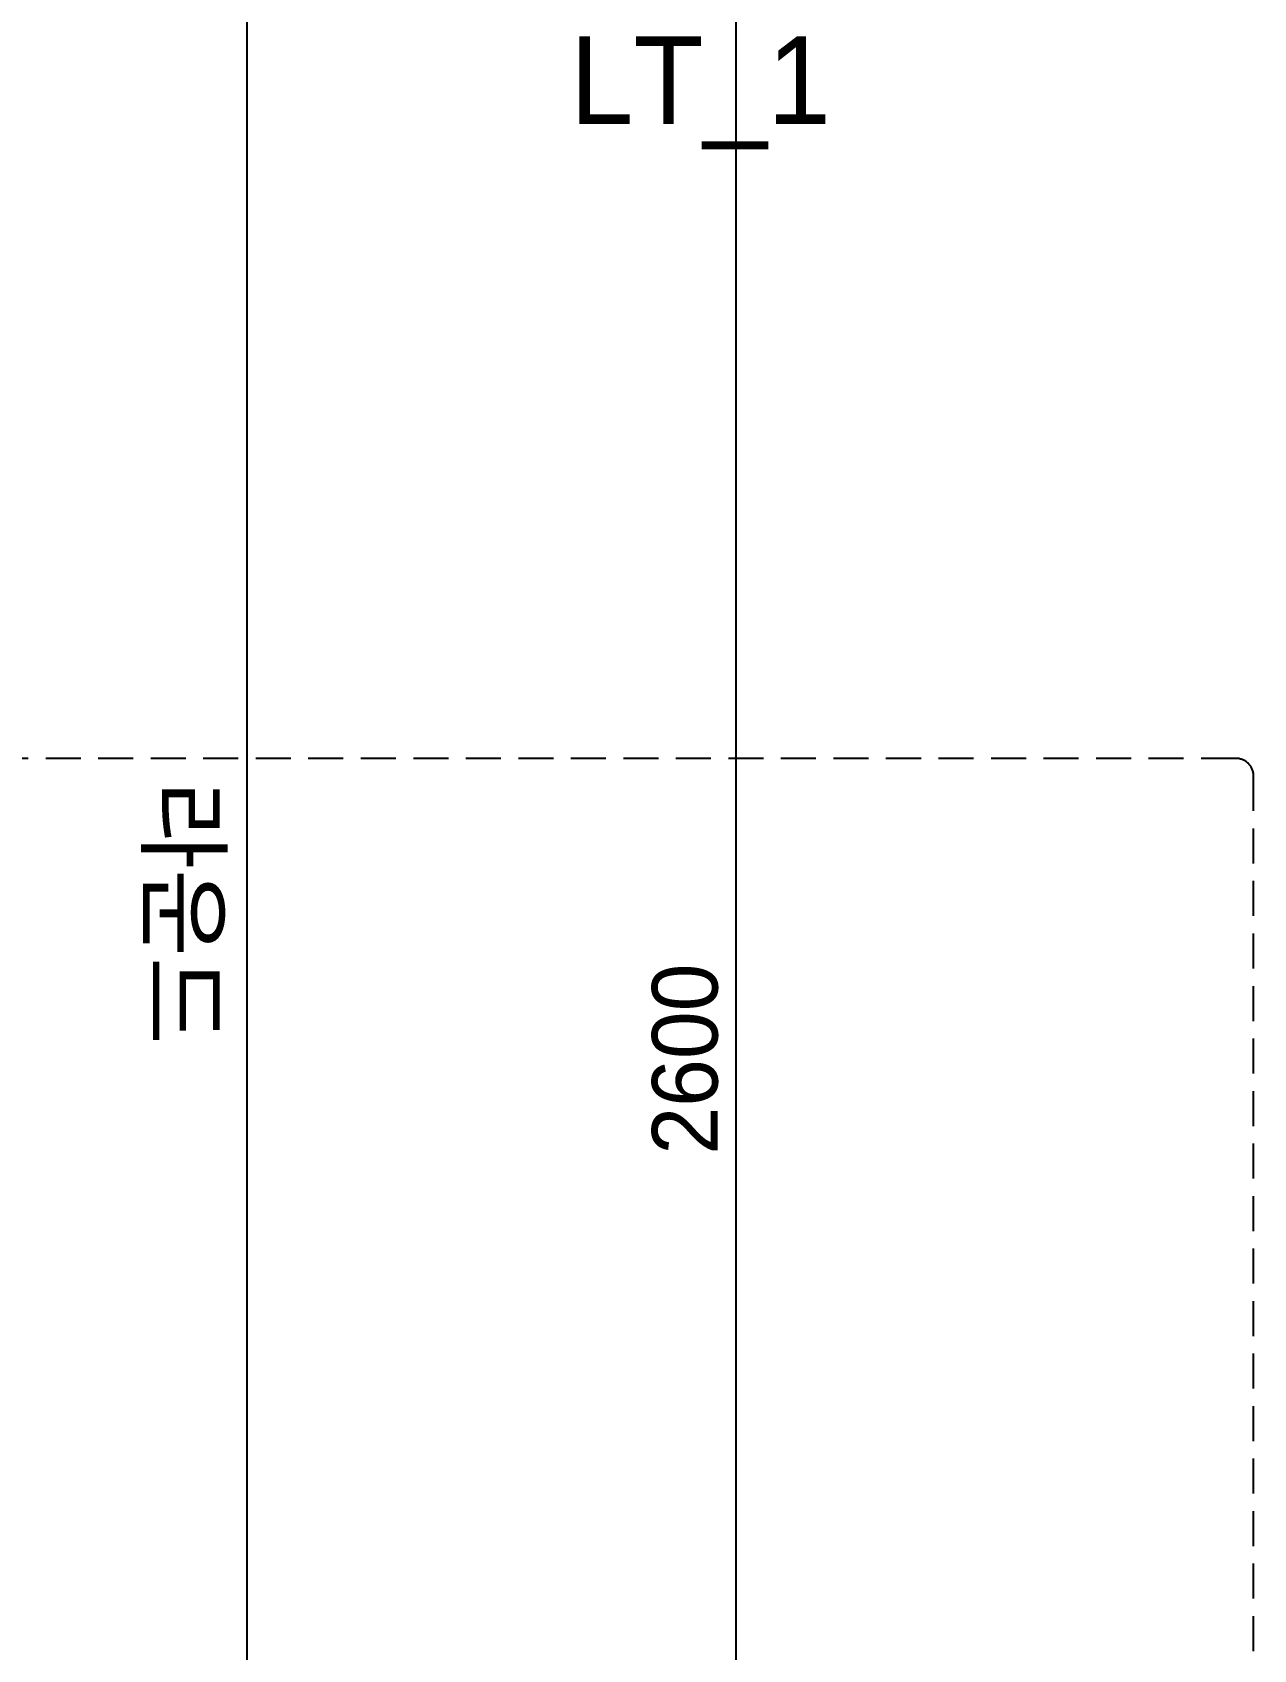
# Model space of a CAD drawing. Header units: inches. Extents: x -55157 to -7160, y -122257 to -52101.
# Drawn here: x -18761 to -17366, y -97498 to -95650 of the extents above; entities that cross this region are included whole.
import ezdxf

# ---------------------------------------------------------------- set-up
doc = ezdxf.new("R2010")
doc.units = ezdxf.units.IN
doc.header["$LTSCALE"] = 50
doc.header["$MEASUREMENT"] = 0
for name, pattern in [('DASHEDX2', [1.5, 1, -0.5]), ('DH-HID2', [1.2, 0.8, -0.4]), ('HIDDEN', [0.375, 0.25, -0.125])]:
    doc.linetypes.add(name, pattern=pattern)
for name, color, linetype in [('0-ELC TEXT', 7, 'Continuous'), ('06-LIGHT', 4, 'Continuous'), ('07-DIM WAL', 5, 'Continuous'), ('3.기호.계단선', 30, 'Continuous'), ('CEIL-LIGHT', 7, 'Continuous'), ('FU-FURM', 251, 'DH-HID2')]:
    doc.layers.add(name, color=color, linetype=linetype)
doc.styles.add('스타일1', font='HY울릉도M.TTF')
doc.styles.add('코레일둥고', font='Korail_Round_Gothic_Medium.ttf')
doc.dimstyles.new('30', dxfattribs={"dimscale": 30, "dimtxt": 2.5, "dimasz": 2.5, "dimexe": 1.25, "dimexo": 2, "dimtad": 1, "dimdec": 0, "dimtxsty": '스타일1', "dimblk": 'DOTSMALL', "dimcen": 2.5, "dimclrd": 1, "dimclre": 1, "dimclrt": 2, "dimadec": 0, "dimazin": 0, "dimtfac": 1, "dimtix": 1, "dimtmove": 0, "dimatfit": 3, "dimldrblk": 'DOTSMALL', "dimfxl": 1.25, "dimarcsym": 0})

# ---------------------------------------------------------------- blocks, each defined once
blk = doc.blocks.new('ccjwsjdeh')
at = {"layer": 'FU-FURM', "color": 8}
blk.add_lwpolyline([(-17386, -78892.4), (-19046, -78892.4, 0.414214), (-19066, -78912.4), (-19066, -81172.4, 0.414214), (-19046, -81192.4), (-17386, -81192.4, 0.414214), (-17366, -81172.4), (-17366, -78912.4, 0.414214)], format="xyb", close=True, dxfattribs=at)
blk = doc.blocks.new('_DOTSMALL')
at = {"color": 0, "linetype": 'ByBlock', "const_width": 0.5}
blk.add_lwpolyline([(-0.0625, 0, 1), (0.0625, 0, 1)], format="xyb", close=True, dxfattribs=at)
blk = doc.blocks.new('*D317')
at = {"layer": '07-DIM WAL', "color": 1, "lineweight": -2, "transparency": 16777216}
for p, q in [((-18017.5, -95522.9), (-17995, -95522.9)), ((-17957.5, -95522.9), (-17957.5, -98122.9)), ((-18017.5, -98122.9), (-17995, -98122.9))]:
    blk.add_line(p, q, dxfattribs=at)
at = {"layer": 'Defpoints', "color": 0, "transparency": 16777216}
for p in [(-17957.5, -95522.9), (-17957.5, -98122.9), (-17957.5, -98122.9)]:
    blk.add_point(p, dxfattribs=at)
at = {"layer": '07-DIM WAL', "color": 1, "lineweight": -2, "transparency": 16777216, "xscale": 75, "yscale": 75, "zscale": 75}
for p, rotation in [((-17957.5, -95522.9), 90), ((-17957.5, -98122.9), 270)]:
    blk.add_blockref('_DOTSMALL', p, dxfattribs=dict(at, rotation=rotation))
at = {"layer": '07-DIM WAL', "color": 2, "transparency": 16777216, "insert": (-18015.3, -96822.9), "char_height": 75, "attachment_point": 5, "rotation": 90, "style": '스타일1'}
blk.add_mtext('2600', dxfattribs=at)

msp = doc.modelspace()

# ---------------------------------------------------------------- linework, layer by layer
at = {"layer": '06-LIGHT'}
msp.add_line((-18515.967, -98579.45), (-18515.967, -94866.45), dxfattribs=at)

# ---------------------------------------------------------------- block references
at = {"layer": 'CEIL-LIGHT', "color": 10, "linetype": 'HIDDEN', "ltscale": 5}
msp.add_blockref('ccjwsjdeh', (0, -17587.01), dxfattribs=at)

# ---------------------------------------------------------------- texts
at = {"layer": '0-ELC TEXT', "color": 7, "linetype": 'DASHEDX2', "style": '코레일둥고'}
msp.add_text('라운드', height=80, rotation=270, dxfattribs=at).set_placement((-18628.472, -96505.229))
at = {"layer": '3.기호.계단선', "style": '코레일둥고'}
msp.add_text('LT_1', height=100, dxfattribs=at).set_placement((-18147.163, -95754.347))

# ---------------------------------------------------------------- dimensions: what is measured, and where the dimension line sits
at = {"layer": '07-DIM WAL'}
dim = msp.add_linear_dim(base=(-17957.467, -98122.95), p1=(-17957.467, -95522.95), p2=(-17957.467, -98122.95), angle=90, dimstyle='30', dxfattribs=at)
dim.commit()
dim.dimension.update_dxf_attribs({"geometry": '*D317', "text_midpoint": (-18015.265, -96822.95)})

doc.saveas('drawing.dxf')
